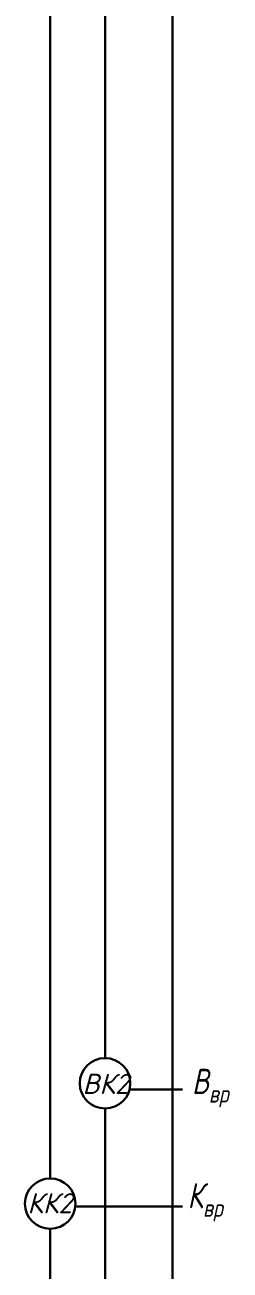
# Model space of a CAD drawing. Header units: millimetres. Extents: x -345369 to 252202, y 74562 to 424723.
# Drawn here: x -176815 to -174784, y 299309 to 311660 of the extents above; entities that cross this region are included whole.
import ezdxf

# ---------------------------------------------------------------- set-up
doc = ezdxf.new("R2010")
doc.units = ezdxf.units.MM
doc.layers.add('1', color=7, linetype='Continuous')
for name, color, linetype, lineweight in [('Вода', 160, 'Continuous', 25), ('желтый', 2, 'Continuous', 30), ('Канализация', 2, 'Continuous', 25), ('Электр', 1, 'Continuous', 25)]:
    doc.layers.add(name, color=color, linetype=linetype, lineweight=lineweight)
doc.styles.add('standart-наклонный', font='isocpeui.ttf', dxfattribs={"height": 3})
doc.styles.add('мой', font='isocpeui.ttf', dxfattribs={"width": 0.8})

msp = doc.modelspace()

# ---------------------------------------------------------------- linework, layer by layer
at = {"color": 5, "lineweight": 30}
for p, q in [((-175256.445581, 301100.706468), (-175779.043276, 301100.706468)), ((-176021.4286, 300911.938442), (-176021.4286, 297105.101435))]:
    msp.add_line(p, q, dxfattribs=at)
at = {"color": 3, "lineweight": 30}
for p, q in [((-175256.445581, 299940.214796), (-176316.138661, 299940.214796)), ((-176564.554905, 299718.310514), (-176564.554905, 297113.449144))]:
    msp.add_line(p, q, dxfattribs=at)
at = {"layer": 'Вода', "lineweight": 30}
msp.add_line((-176021.4286, 314247.94973), (-176021.4286, 301411.938442), dxfattribs=at)
at = {"layer": 'желтый', "color": 5, "lineweight": 30}
msp.add_circle((-176021.4286, 301161.938442), 250, dxfattribs=at)
at = {"layer": 'желтый', "color": 3, "lineweight": 30}
msp.add_circle((-176564.554905, 299968.310514), 250, dxfattribs=at)
at = {"layer": 'Канализация', "color": 3, "lineweight": 30}
msp.add_line((-176564.554905, 313767.776292), (-176564.554905, 300218.310514), dxfattribs=at)
at = {"layer": 'Электр', "lineweight": 30}
msp.add_line((-175355.32928, 335741.506726), (-175355.32928, 297088.406017), dxfattribs=at)

# ---------------------------------------------------------------- texts
at = {"layer": '1', "color": 5, "lineweight": 30, "insert": (-176245.20163, 301256.467005), "char_height": 200, "width": 33551.99764857, "attachment_point": 1, "style": 'standart-наклонный'}
msp.add_mtext('ВК2', dxfattribs=at)
at = {"layer": '1', "color": 3, "lineweight": 30, "insert": (-176790.649668, 300072.242592), "char_height": 200, "width": 33551.99764857, "attachment_point": 1, "style": 'standart-наклонный'}
msp.add_mtext('КК2', dxfattribs=at)
at = {"layer": 'Вода', "insert": (-174979.604017, 301138.00484), "char_height": 250, "width": 2037.17116391, "attachment_point": 5, "style": 'мой'}
msp.add_mtext('\\A1;В{\\H0.7x;\\S^ вр;}', dxfattribs=at)
at = {"layer": 'Канализация', "color": 3, "insert": (-175030.579057, 300005.063444), "char_height": 250, "width": 2037.17116391, "attachment_point": 5, "style": 'мой'}
msp.add_mtext('\\A1;К{\\H0.7x;\\S^ вр;}', dxfattribs=at)

doc.saveas('drawing.dxf')
